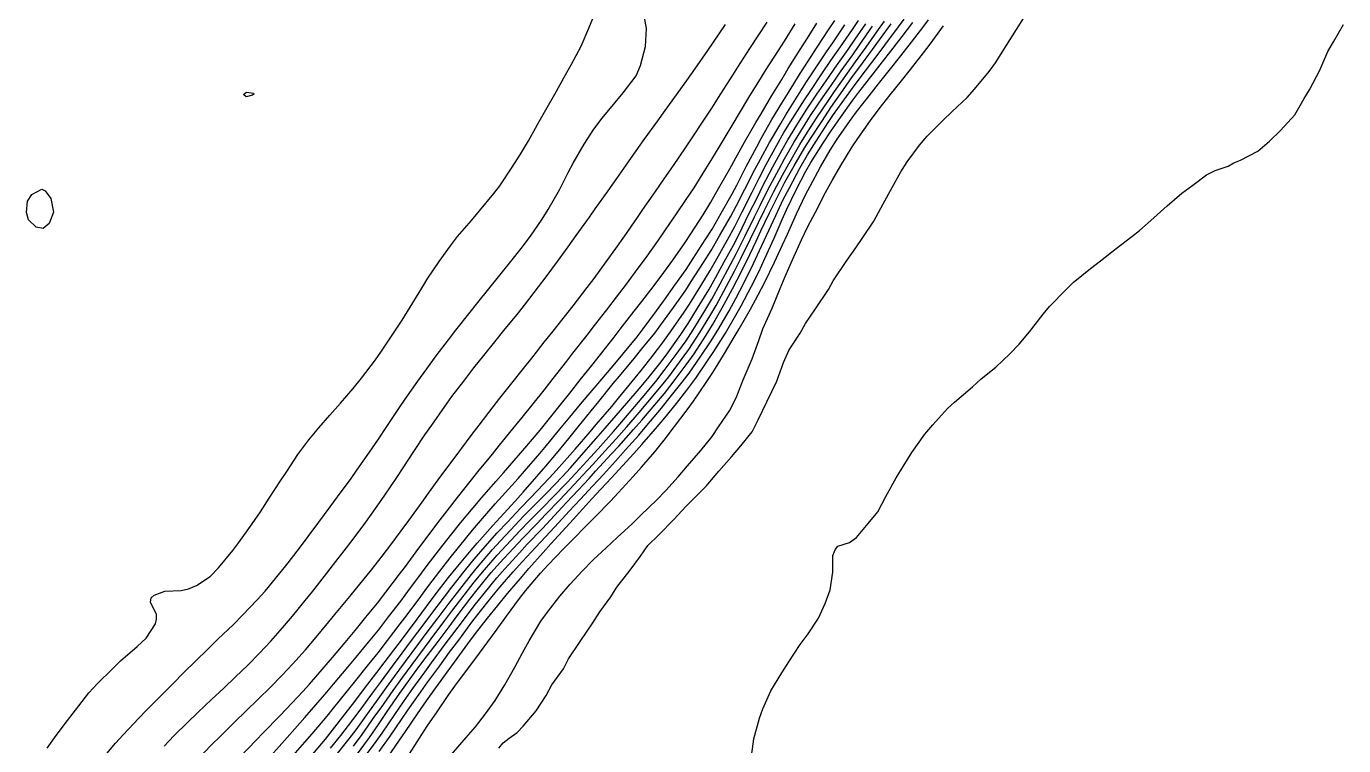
# Model space of a CAD drawing. Header units: feet. Extents: x 333642 to 335017, y 470420 to 471851.
# Drawn here: x 334388.4 to 334665.4, y 470735.6 to 470886.9 of the extents above; entities that cross this region are included whole.
import ezdxf

# ---------------------------------------------------------------- set-up
doc = ezdxf.new("R2010")
doc.units = ezdxf.units.FT
doc.header["$MEASUREMENT"] = 0
doc.layers.add('Contour', color=7, linetype='CONTINUOUS', true_color=0xffffff)

msp = doc.modelspace()

# ---------------------------------------------------------------- linework, layer by layer
at = {"layer": 'Contour', "color": 18, "linetype": 'Continuous', "true_color": 0x000000}
for points, elevation in [([(334392.799469, 470735.078608), (334394.693959, 470737.710704), (334397.030936, 470740.911766), (334398.730622, 470743.076862), (334401.542571, 470746.710287), (334403.329901, 470748.663642), (334406.438473, 470751.715115), (334408.17914, 470753.474015), (334411.715129, 470756.482364), (334413.605027, 470758.210417), (334415.566766, 470761.20604), (334415.769434, 470762.201653), (334415.769886, 470763.17662), (334414.518892, 470765.773048), (334414.658314, 470766.692254), (334415.239825, 470767.243726), (334417.485424, 470768.095222), (334420.977631, 470768.207189), (334422.457915, 470768.581812), (334424.196184, 470769.290985), (334427.073715, 470771.180273), (334428.812824, 470773.010618), (334431.788968, 470776.645883), (334433.105707, 470778.352372), (334435.865747, 470782.23049), (334437.659204, 470784.78532), (334439.465056, 470787.670004), (334441.813813, 470791.293191), (334443.138113, 470793.278393), (334445.488947, 470796.842867), (334447.829988, 470799.921087), (334449.924205, 470802.463582), (334452.186269, 470805.113094), (334454.480408, 470807.680833), (334457.125974, 470810.73896), (334458.887192, 470812.921134), (334461.791452, 470816.761628), (334462.960886, 470818.393063), (334465.614802, 470822.341921), (334467.408582, 470825.114456), (334469.076484, 470827.8112), (334471.554195, 470831.842449), (334472.834432, 470833.936833), (334475.174484, 470837.421758), (334477.558746, 470840.774706), (334479.06666, 470842.67799), (334482.005797, 470846.058853), (334483.650904, 470848.084702), (334486.684926, 470851.731577), (334487.970307, 470853.390923), (334490.544164, 470857.279094), (334492.311131, 470860.037485), (334493.963275, 470862.867899), (334496.24236, 470866.909855), (334497.607369, 470869.33595), (334499.535113, 470872.679487), (334501.792071, 470876.716598), (334502.976132, 470878.823668), (334505.056867, 470882.749252), (334506.68929, 470886.553876), (334507.525286, 470888.590229)], -11), ([(334404.238013, 470732.715484), (334407.132837, 470736.117026), (334408.751626, 470737.909211), (334412.051194, 470741.361163), (334413.604315, 470742.98701), (334416.899721, 470746.294542), (334418.655414, 470748.073161), (334421.994801, 470751.502008), (334423.537287, 470752.986012), (334427.030297, 470756.377756), (334428.656966, 470757.982054), (334431.95227, 470761.0725), (334433.87465, 470763.017411), (334436.956631, 470766.254631), (334438.607167, 470768.106588), (334441.696529, 470771.853329), (334442.982109, 470773.419989), (334445.812271, 470777.154449), (334447.646394, 470779.60779), (334449.912952, 470782.644959), (334452.268438, 470785.858789), (334453.789636, 470787.911314), (334456.693285, 470791.821896), (334457.885439, 470793.53508), (334460.545482, 470797.328602), (334462.425386, 470800.065437), (334464.231977, 470802.762768), (334466.868145, 470806.709872), (334468.059775, 470808.480206), (334470.70774, 470812.252907), (334472.605599, 470814.896667), (334474.603816, 470817.585292), (334477.173618, 470820.955958), (334478.741702, 470823.004073), (334481.726248, 470826.796141), (334483.06687, 470828.456415), (334485.955676, 470832.062449), (334487.707602, 470834.242955), (334490.274984, 470837.434766), (334492.426158, 470840.16123), (334494.392706, 470842.750192), (334496.863598, 470846.329861), (334498.137815, 470848.402088), (334500.482583, 470852.552013), (334502.331707, 470856.164984), (334503.40619, 470858.160911), (334505.680212, 470862.121729), (334507.721314, 470865.320307), (334509.450105, 470867.586856), (334512.18764, 470870.872111), (334513.898619, 470872.962892), (334516.627063, 470876.525738), (334517.524244, 470878.652543), (334518.573227, 470882.666014), (334518.820389, 470886.432383), (334518.21338, 470889.573745)], -10.5), ([(334487.740516, 470735.10613), (334488.685345, 470736.184614), (334489.898252, 470737.165249), (334491.582552, 470738.400902), (334492.880605, 470739.671733), (334495.570629, 470742.935321), (334497.682376, 470746.178994), (334498.920196, 470748.376485), (334501.35128, 470751.768662), (334502.431597, 470753.899049), (334504.820397, 470757.518028), (334507.495382, 470761.428382), (334509.01875, 470763.768049), (334511.293316, 470766.874416), (334512.585802, 470768.92728), (334515.337199, 470772.517204), (334517.504513, 470775.452611), (334519.112572, 470777.713061), (334521.382295, 470779.956702), (334524.524739, 470783.184728), (334527.104889, 470785.878044), (334528.983942, 470787.785206), (334531.311695, 470790.219651), (334534.011454, 470793.341271), (334536.661574, 470796.335038), (334538.666455, 470798.654164), (334541.047997, 470801.621455), (334542.296528, 470804.117359), (334544.102078, 470807.940043), (334546.213784, 470812.294894), (334547.640466, 470816.177572), (334548.823835, 470818.866408), (334551.13484, 470822.383038), (334552.243365, 470824.376309), (334554.35202, 470827.490077), (334557.050628, 470831.566394), (334558.057788, 470833.361118), (334560.796744, 470837.437788), (334562.836131, 470840.300468), (334564.260503, 470842.518571), (334566.578804, 470845.91189), (334568.098695, 470848.643614), (334570.075977, 470852.376407), (334572.286475, 470856.306844), (334573.632968, 470858.429082), (334576.224483, 470861.922556), (334577.836897, 470863.792526), (334581.099644, 470867.086386), (334583.063566, 470868.997033), (334586.195831, 470871.97397), (334587.80259, 470873.718804), (334590.880399, 470877.422625), (334592.157295, 470879.242054), (334594.464122, 470882.806831), (334596.600591, 470886.288041), (334598.481157, 470889.283098)], -2.5), ([(334417.359967, 470735.509286), (334419.397826, 470737.645099), (334422.329475, 470740.554091), (334424.466089, 470742.609941), (334427.402897, 470745.35873), (334429.840273, 470747.632131), (334432.383101, 470750.052678), (334434.93779, 470752.56043), (334437.426805, 470755.085709), (334439.780244, 470757.614137), (334442.280703, 470760.398333), (334444.368409, 470762.842693), (334447.057948, 470766.145014), (334448.603784, 470768.067256), (334451.554735, 470771.864713), (334452.988841, 470773.708903), (334455.719282, 470777.22772), (334457.547575, 470779.630018), (334459.795033, 470782.650199), (334462.155967, 470785.951621), (334463.609027, 470788.067647), (334466.279664, 470792.039374), (334467.744175, 470794.25269), (334469.883195, 470797.495138), (334472.219709, 470800.970969), (334473.634257, 470803.050774), (334476.361705, 470806.934584), (334477.898811, 470809.019683), (334480.370026, 470812.296939), (334482.498689, 470815.057958), (334484.603864, 470817.689025), (334487.212516, 470820.932715), (334488.829855, 470822.931421), (334491.865296, 470826.670508), (334493.130141, 470828.290371), (334496.07481, 470832.099634), (334497.717805, 470834.245758), (334500.085693, 470837.473982), (334502.328732, 470840.556221), (334504.03713, 470842.91319), (334506.787974, 470846.77375), (334508.023277, 470848.505739), (334510.708012, 470852.290939), (334512.540811, 470854.931216), (334514.503051, 470857.719474), (334517.098018, 470861.412765), (334518.336389, 470863.142071), (334521.174071, 470867.029542), (334522.725969, 470869.193497), (334525.135229, 470872.507119), (334527.308266, 470875.551392), (334528.932676, 470877.880193), (334531.671348, 470881.821889), (334532.887925, 470883.618924), (334535.394882, 470887.329516)], -10), ([(334424.405595, 470732.701103), (334427.287557, 470735.69298), (334429.266807, 470737.697607), (334432.284534, 470740.65715), (334434.383131, 470742.704579), (334437.273954, 470745.492505), (334439.574323, 470747.750491), (334442.270475, 470750.492449), (334444.374533, 470752.758338), (334447.088359, 470755.790431), (334448.971754, 470757.98092), (334451.975199, 470761.632551), (334453.262971, 470763.165646), (334456.411983, 470766.961567), (334457.884613, 470768.794133), (334460.687332, 470772.24167), (334462.541764, 470774.571446), (334464.805942, 470777.568033), (334467.199371, 470780.780563), (334468.81725, 470782.983813), (334471.596371, 470786.83425), (334472.967294, 470788.714492), (334475.583637, 470792.276748), (334477.50001, 470794.883841), (334479.558045, 470797.64812), (334482.158156, 470801.124408), (334483.617693, 470803.042589), (334486.562578, 470806.869958), (334487.972185, 470808.687927), (334490.757333, 470812.202979), (334492.628832, 470814.566201), (334494.940636, 470817.483629), (334497.307236, 470820.454452), (334499.182542, 470822.824823), (334502.015457, 470826.413889), (334503.366024, 470828.145397), (334506.337331, 470831.981224), (334507.792076, 470833.895289), (334510.33529, 470837.357375), (334512.385446, 470840.18175), (334514.237403, 470842.831535), (334516.899813, 470846.704969), (334518.044408, 470848.357579), (334520.674307, 470852.194734), (334522.52839, 470854.870348), (334524.464286, 470857.67544), (334526.994915, 470861.330586), (334528.274579, 470863.222063), (334530.857332, 470867.151392), (334532.536596, 470869.720603), (334534.418117, 470872.702907), (334536.940486, 470876.667002), (334538.017765, 470878.342396), (334540.518583, 470882.225373), (334542.452437, 470885.135341), (334544.167348, 470887.78177)], -9.5), ([(334433.293212, 470733.180956), (334436.734774, 470736.779177), (334438.194189, 470738.285698), (334441.686467, 470741.846027), (334443.093651, 470743.346357), (334446.507986, 470746.961627), (334447.946367, 470748.544411), (334451.023973, 470752.09558), (334452.787196, 470754.13931), (334455.429217, 470757.299684), (334457.520005, 470759.825555), (334459.786772, 470762.605748), (334462.201475, 470765.611595), (334463.974615, 470767.882742), (334466.889628, 470771.68732), (334468.093286, 470773.281922), (334470.937313, 470777.119172), (334472.65748, 470779.429297), (334474.955038, 470782.497885), (334477.345826, 470785.655307), (334479.044133, 470787.83041), (334481.980925, 470791.507896), (334483.315004, 470793.177753), (334486.389675, 470796.955052), (334487.899875, 470798.797855), (334490.681772, 470802.215807), (334492.65632, 470804.650175), (334494.98079, 470807.52576), (334497.274172, 470810.389215), (334499.187847, 470812.819077), (334502.015851, 470816.451144), (334503.33935, 470818.15725), (334506.297015, 470821.980572), (334507.838371, 470823.956385), (334510.443337, 470827.304233), (334512.499615, 470829.956665), (334514.581712, 470832.705258), (334517.075321, 470836.074058), (334518.554941, 470838.101703), (334521.31001, 470841.973117), (334522.829166, 470844.133165), (334525.11565, 470847.450387), (334527.174801, 470850.474205), (334528.798894, 470852.975452), (334531.289778, 470856.932428), (334532.695613, 470859.188459), (334534.722259, 470862.565704), (334537.023505, 470866.379075), (334538.156187, 470868.273434), (334540.560166, 470872.270905), (334542.451623, 470875.347117), (334543.975661, 470877.826533), (334546.556779, 470881.86307), (334547.785158, 470883.801477), (334550.064763, 470887.417022)], -9), ([(334439.210574, 470732.83103), (334442.10618, 470736.06585), (334443.798818, 470737.971912), (334446.926793, 470741.522197), (334448.345328, 470743.160257), (334451.557797, 470746.888486), (334452.992169, 470748.55862), (334455.985826, 470752.090234), (334457.763455, 470754.211142), (334460.370376, 470757.367443), (334462.416354, 470759.899717), (334464.577179, 470762.673545), (334467.123092, 470766.010228), (334468.640455, 470768.027118), (334471.494863, 470771.874372), (334472.923544, 470773.771472), (334475.575439, 470777.24533), (334477.581232, 470779.820659), (334479.775, 470782.538862), (334482.327703, 470785.63721), (334484.159124, 470787.795854), (334487.083748, 470791.164681), (334488.702781, 470793.019173), (334491.895471, 470796.646643), (334493.228785, 470798.213693), (334496.406181, 470801.980351), (334497.846971, 470803.72495), (334500.632832, 470807.22432), (334502.653442, 470809.735467), (334504.883838, 470812.546725), (334507.290185, 470815.575929), (334509.130825, 470817.897841), (334511.973422, 470821.526107), (334513.281846, 470823.182751), (334516.239352, 470826.98952), (334517.811685, 470829.040072), (334520.387723, 470832.398482), (334522.414891, 470835.104167), (334524.344229, 470837.761419), (334526.948837, 470841.45403), (334528.1386, 470843.267057), (334530.686748, 470847.257418), (334532.349161, 470849.967062), (334533.963124, 470852.833166), (334536.294904, 470856.930492), (334537.614802, 470859.283125), (334539.415165, 470862.574798), (334541.817778, 470866.687984), (334542.890198, 470868.532533), (334545.132916, 470872.353084), (334547.240311, 470875.756567), (334548.619732, 470878.021811), (334551.115146, 470882.031188), (334552.651965, 470884.437792), (334554.633447, 470887.588437)], -8.5), ([(334443.99066, 470732.961215), (334446.980151, 470736.301846), (334448.522929, 470738.092897), (334451.669329, 470741.838449), (334453.001266, 470743.462154), (334455.945401, 470747.103612), (334457.70295, 470749.28799), (334460.157041, 470752.379168), (334462.35725, 470755.151436), (334464.355738, 470757.731418), (334467.026129, 470761.216047), (334468.463098, 470763.11513), (334471.311978, 470766.961569), (334472.840013, 470768.994033), (334475.342616, 470772.311619), (334477.496377, 470775.093657), (334479.540997, 470777.642863), (334482.230722, 470780.924652), (334483.920676, 470782.911163), (334486.996668, 470786.459606), (334488.460441, 470788.103824), (334491.784191, 470791.77432), (334493.116607, 470793.322429), (334496.373919, 470797.030313), (334497.796813, 470798.709927), (334500.603503, 470802.187246), (334502.670969, 470804.705984), (334504.943001, 470807.467489), (334507.357428, 470810.346066), (334509.374381, 470812.701026), (334512.139737, 470815.892995), (334513.85256, 470817.97445), (334516.82209, 470821.633832), (334518.1186, 470823.311714), (334520.893108, 470827.081645), (334522.615344, 470829.409542), (334524.765322, 470832.475142), (334527.110439, 470835.777842), (334528.642594, 470838.070842), (334531.168129, 470842.006411), (334532.585039, 470844.225427), (334534.488495, 470847.591399), (334536.782777, 470851.662326), (334537.763991, 470853.476258), (334539.778948, 470857.449101), (334541.998729, 470861.573748), (334542.994033, 470863.432796), (334545.18289, 470867.335842), (334547.257725, 470870.767243), (334548.627106, 470873.013754), (334551.138823, 470877.019158), (334552.671883, 470879.393285), (334554.711312, 470882.556998), (334557.100369, 470886.190178), (334558.381323, 470888.151646)], -8), ([(334448.2045, 470733.294789), (334451.314326, 470736.998597), (334452.804933, 470738.835947), (334455.432881, 470742.266324), (334457.462876, 470744.91072), (334459.506651, 470747.600403), (334462.120057, 470750.988487), (334463.656412, 470753.009564), (334466.586003, 470756.871967), (334467.896645, 470758.614129), (334470.55913, 470762.239295), (334472.532905, 470764.893679), (334474.577153, 470767.595767), (334477.194131, 470770.975399), (334478.779299, 470772.929785), (334481.913635, 470776.693634), (334483.210102, 470778.197494), (334486.481401, 470781.903602), (334488.027289, 470783.632496), (334491.149235, 470787.05022), (334492.865124, 470788.95741), (334495.767582, 470792.22542), (334497.613226, 470794.366539), (334500.217914, 470797.488417), (334502.464384, 470800.230994), (334504.4432, 470802.684428), (334507.146652, 470806.031283), (334508.757632, 470808.028273), (334511.792335, 470811.760187), (334513.127451, 470813.351694), (334516.187609, 470817.02955), (334517.830984, 470819.05606), (334520.518329, 470822.40298), (334522.408886, 470824.876285), (334524.486062, 470827.748979), (334527.04535, 470831.440287), (334528.2195, 470833.216688), (334530.79781, 470837.209771), (334532.402299, 470839.791499), (334534.170293, 470842.821791), (334536.435922, 470846.874335), (334537.63758, 470849.103796), (334539.45162, 470852.658135), (334541.609405, 470856.778761), (334542.786704, 470858.974176), (334544.679395, 470862.485149), (334547.022376, 470866.501569), (334548.090686, 470868.288595), (334550.521782, 470872.232074), (334552.467404, 470875.218754), (334554.151497, 470877.800554), (334556.795572, 470881.758143), (334557.956685, 470883.474367), (334560.503894, 470887.262558)], -7.5), ([(334452.366376, 470735.049477), (334454.515795, 470737.710477), (334457.075895, 470741.002144), (334458.596536, 470743.046105), (334461.406729, 470746.894051), (334462.856444, 470748.862335), (334465.37689, 470752.297709), (334467.450937, 470755.077726), (334469.417227, 470757.704629), (334472.059336, 470761.223949), (334473.479175, 470763.111612), (334476.3456, 470766.934434), (334477.872175, 470768.923737), (334480.465772, 470772.234201), (334482.596199, 470774.84231), (334484.8469, 470777.464378), (334487.429556, 470780.350704), (334489.565929, 470782.645117), (334492.331927, 470785.551842), (334494.437473, 470787.762642), (334497.222656, 470790.707229), (334499.218096, 470792.881249), (334502.088219, 470796.088402), (334503.784526, 470798.001992), (334506.932384, 470801.638705), (334508.248584, 470803.186189), (334511.480473, 470806.960031), (334512.904578, 470808.679091), (334515.784207, 470812.188443), (334517.645112, 470814.502067), (334519.956599, 470817.477467), (334522.207551, 470820.389589), (334523.983155, 470822.868752), (334526.732035, 470826.792516), (334527.848672, 470828.461702), (334530.231131, 470832.325455), (334532.212577, 470835.546273), (334533.609068, 470838.014694), (334535.902022, 470842.13981), (334537.36339, 470844.846829), (334538.892932, 470847.867386), (334540.99218, 470852.044882), (334542.484418, 470854.987508), (334543.971305, 470857.871717), (334546.187466, 470861.934953), (334547.711298, 470864.561708), (334549.565926, 470867.617723), (334552.037281, 470871.480906), (334553.203218, 470873.236203), (334555.842351, 470877.155708), (334557.591791, 470879.717466), (334559.597108, 470882.634508), (334562.082185, 470886.22809), (334563.388192, 470888.141182)], -7), ([(334453.285443, 470733.27362), (334456.272663, 470737.023657), (334457.744562, 470738.937357), (334460.204025, 470742.372485), (334462.373235, 470745.390851), (334464.099236, 470747.801488), (334466.920531, 470751.674637), (334468.101375, 470753.278023), (334470.937523, 470757.113683), (334472.676642, 470759.444181), (334474.966951, 470762.493696), (334477.309701, 470765.591227), (334479.050828, 470767.842301), (334481.980507, 470771.573783), (334483.29579, 470773.160258), (334486.431084, 470776.866349), (334488.068748, 470778.687987), (334491.195596, 470782.003095), (334492.967687, 470783.862344), (334496.177571, 470787.09377), (334497.893104, 470788.873233), (334501.03531, 470792.174263), (334502.789028, 470794.072096), (334505.644732, 470797.27334), (334507.657322, 470799.555835), (334510.134403, 470802.413678), (334512.437882, 470805.059997), (334514.649558, 470807.619838), (334517.257786, 470810.642414), (334519.094404, 470812.871436), (334521.889388, 470816.34436), (334523.303876, 470818.241338), (334525.992755, 470822.101295), (334527.562447, 470824.4166), (334529.528348, 470827.622499), (334531.897977, 470831.515108), (334532.978951, 470833.358754), (334535.152053, 470837.351802), (334537.065545, 470840.884585), (334538.253054, 470843.225862), (334540.271691, 470847.326176), (334542.187862, 470851.135561), (334543.226521, 470853.242398), (334545.33624, 470857.343201), (334547.309485, 470860.961542), (334548.522868, 470863.065652), (334550.967055, 470867.072831), (334552.658737, 470869.710006), (334554.62697, 470872.62194), (334557.09691, 470876.191489), (334558.429774, 470878.119042), (334561.171467, 470882.036103), (334562.701029, 470884.229508), (334564.922366, 470887.472429)], -6.5), ([(334457.187378, 470735.511563), (334459.000058, 470737.945113), (334461.703968, 470741.785709), (334462.980188, 470743.586673), (334465.534592, 470747.234949), (334467.540642, 470750.028513), (334469.512631, 470752.701599), (334472.100977, 470756.187581), (334473.530835, 470758.098214), (334476.397492, 470761.936382), (334477.872199, 470763.891831), (334480.453483, 470767.274817), (334482.571278, 470769.967846), (334484.715709, 470772.559355), (334487.3761, 470775.660155), (334489.267357, 470777.7247), (334492.230497, 470780.852271), (334494.125483, 470782.816258), (334497.119529, 470785.835553), (334499.0619, 470787.839904), (334502.106056, 470790.992575), (334503.951544, 470792.948006), (334507.018686, 470796.277235), (334508.634036, 470798.063197), (334511.844877, 470801.693675), (334513.196589, 470803.240803), (334516.367475, 470806.944682), (334517.918609, 470808.789515), (334520.754511, 470812.231228), (334522.547453, 470814.490624), (334524.854337, 470817.598153), (334527.113163, 470820.784431), (334528.613801, 470823.076579), (334531.052573, 470827.064585), (334532.520217, 470829.543065), (334534.304022, 470832.75346), (334536.494191, 470836.846128), (334537.654223, 470839.074408), (334539.462112, 470842.708647), (334541.506124, 470846.845096), (334542.709423, 470849.252512), (334544.405817, 470852.656354), (334546.598067, 470856.809339), (334547.816252, 470859.036065), (334549.805729, 470862.498271), (334552.168582, 470866.336869), (334553.320517, 470868.153246), (334555.980118, 470872.106131), (334557.633812, 470874.48663), (334559.754544, 470877.528255), (334562.173774, 470880.947336), (334563.657127, 470883.070193), (334566.342744, 470886.952695)], -6), ([(334457.820628, 470733.618908), (334460.529751, 470737.342978), (334462.44164, 470740.060204), (334464.286552, 470742.76829), (334466.936899, 470746.65036), (334468.160419, 470748.375922), (334470.944797, 470752.148433), (334472.66771, 470754.473554), (334474.979124, 470757.538011), (334477.28124, 470760.623739), (334478.993837, 470762.907701), (334481.845426, 470766.714086), (334483.162589, 470768.368414), (334486.144134, 470771.997573), (334487.947639, 470774.070277), (334490.814665, 470777.142219), (334492.797785, 470779.266113), (334495.712122, 470782.263988), (334497.665881, 470784.282358), (334500.486282, 470787.263855), (334502.672517, 470789.56113), (334505.339475, 470792.402662), (334507.557606, 470794.809149), (334510.054656, 470797.526774), (334512.416942, 470800.152674), (334514.630605, 470802.659949), (334517.268326, 470805.676602), (334519.107868, 470807.84917), (334521.979167, 470811.269459), (334523.469674, 470813.170446), (334526.333927, 470817.013342), (334527.713748, 470818.945652), (334530.003413, 470822.507782), (334532.122705, 470825.959839), (334533.41423, 470828.189397), (334535.635853, 470832.25423), (334537.315791, 470835.442617), (334538.657632, 470838.081864), (334540.674602, 470842.239001), (334542.331494, 470845.631466), (334543.546525, 470848.099902), (334545.57123, 470852.194332), (334547.385047, 470855.628321), (334548.697411, 470858.019713), (334551.034732, 470862.043526), (334552.684699, 470864.684407), (334554.55765, 470867.598228), (334557.044693, 470871.30041), (334558.355109, 470873.183997), (334561.031297, 470877.044416), (334562.7438, 470879.437932), (334564.971369, 470882.567427), (334567.243535, 470885.794286), (334568.834671, 470888.013283)], -5.5), ([(334459.320381, 470732.893961), (334461.945735, 470736.455635), (334463.229988, 470738.261654), (334465.857442, 470742.153784), (334467.673973, 470744.81579), (334469.647894, 470747.61401), (334472.160249, 470751.093102), (334473.606151, 470753.059638), (334476.481112, 470756.918124), (334477.89477, 470758.80725), (334480.514887, 470762.307265), (334482.569244, 470765.019591), (334484.636966, 470767.619132), (334487.310404, 470770.89688), (334488.991658, 470772.813383), (334492.102408, 470776.179219), (334493.729694, 470777.963692), (334496.921216, 470781.305164), (334498.630908, 470783.117035), (334501.89736, 470786.694729), (334503.277903, 470788.157074), (334506.72186, 470791.833716), (334508.098696, 470793.351069), (334511.459689, 470796.95903), (334512.963688, 470798.609522), (334516.043169, 470802.097072), (334517.808276, 470804.107347), (334520.523644, 470807.2966), (334522.549852, 470809.716036), (334524.862264, 470812.638212), (334527.15804, 470815.67968), (334528.834755, 470818.049765), (334531.364903, 470821.97597), (334532.703469, 470824.157836), (334534.744567, 470827.67602), (334536.899648, 470831.692977), (334537.878709, 470833.587786), (334539.916437, 470837.62326), (334541.837891, 470841.717048), (334542.857021, 470843.868606), (334544.690986, 470847.665477), (334546.681171, 470851.758271), (334547.919299, 470854.111779), (334549.83379, 470857.557162), (334552.110182, 470861.437271), (334553.247135, 470863.218514), (334555.780749, 470867.1412), (334557.580233, 470869.839129), (334559.583544, 470872.706623), (334562.141707, 470876.370672), (334563.429281, 470878.12524), (334566.298266, 470882.025416), (334567.801911, 470884.108002), (334570.278853, 470887.475285)], -5), ([(334462.615112, 470734.349092), (334464.891741, 470737.616879), (334467.257134, 470741.098916), (334468.600577, 470743.042198), (334471.350464, 470746.94462), (334472.84771, 470749.042938), (334475.326824, 470752.402674), (334477.404006, 470755.238808), (334479.30972, 470757.808827), (334482.056059, 470761.547694), (334483.305078, 470763.162711), (334486.31472, 470766.950917), (334487.960235, 470768.948001), (334490.779653, 470772.143413), (334492.747386, 470774.324588), (334495.469732, 470777.274597), (334497.606137, 470779.577515), (334500.282055, 470782.453138), (334502.557854, 470784.916954), (334504.932208, 470787.471041), (334507.453701, 470790.17325), (334509.726378, 470792.640722), (334512.300856, 470795.437635), (334514.416792, 470797.797528), (334517.154312, 470800.942754), (334518.885909, 470802.966442), (334521.93323, 470806.61697), (334523.232567, 470808.214844), (334526.285111, 470812.051756), (334527.741946, 470813.984403), (334530.238987, 470817.509774), (334532.272654, 470820.571777), (334533.799036, 470823.027452), (334536.174862, 470827.085267), (334537.570281, 470829.655958), (334539.265117, 470832.875376), (334541.317636, 470837.027423), (334542.58115, 470839.743181), (334544.056228, 470842.92429), (334545.990537, 470847.161837), (334547.563223, 470850.509793), (334548.834909, 470852.98205), (334551.040417, 470857.065094), (334552.66983, 470859.903116), (334554.4815, 470862.768242), (334556.974476, 470866.660668), (334558.155957, 470868.372045), (334560.886219, 470872.193081), (334562.702643, 470874.710536), (334564.881554, 470877.588836), (334567.282799, 470880.763247), (334568.930957, 470882.962643), (334571.798733, 470886.787958), (334573.012104, 470888.427779)], -4.5), ([(334464.244822, 470732.939092), (334466.83863, 470736.742937), (334468.087989, 470738.554826), (334470.641213, 470742.269222), (334472.554193, 470745.043085), (334474.501623, 470747.752642), (334477.089129, 470751.374127), (334478.408676, 470753.163104), (334481.251699, 470757.008156), (334482.872177, 470759.181896), (334485.383261, 470762.387205), (334487.520208, 470765.090091), (334489.580457, 470767.600611), (334492.270999, 470770.773003), (334494.070819, 470772.855385), (334497.094276, 470776.251074), (334498.686722, 470778.029529), (334501.901866, 470781.581317), (334503.365582, 470783.179833), (334506.657275, 470786.798353), (334508.14599, 470788.411944), (334511.457371, 470791.950886), (334512.9753, 470793.618472), (334516.153113, 470797.094589), (334517.845902, 470798.976411), (334520.691941, 470802.262059), (334522.656956, 470804.565927), (334525.074353, 470807.551727), (334527.291733, 470810.383081), (334529.16865, 470812.938307), (334531.79977, 470816.783418), (334532.950474, 470818.506257), (334535.381889, 470822.406205), (334537.309373, 470825.685989), (334538.700006, 470828.134887), (334540.901583, 470832.236041), (334542.386466, 470835.28277), (334543.710018, 470838.105997), (334545.63752, 470842.3584), (334547.342426, 470846.317144), (334548.236785, 470848.325673), (334550.286908, 470852.508542), (334552.287911, 470856.473871), (334553.370752, 470858.299912), (334555.87254, 470862.244833), (334557.601631, 470864.93832), (334559.600522, 470867.730486), (334562.184792, 470871.360233), (334563.470771, 470873.091023), (334566.44797, 470876.938625), (334567.930039, 470878.847675), (334570.669137, 470882.2957), (334572.58239, 470884.762184), (334574.807372, 470887.698393)], -4), ([(334468.443161, 470733.145385), (334471.070856, 470737.161681), (334472.703873, 470739.730825), (334474.747766, 470742.70041), (334477.223817, 470746.335915), (334478.485276, 470748.099797), (334481.401262, 470752.004164), (334482.885986, 470754.029268), (334485.419385, 470757.414022), (334487.395191, 470760.134172), (334489.357842, 470762.81901), (334492.071474, 470766.563617), (334493.365823, 470768.169913), (334496.500188, 470771.865157), (334498.091079, 470773.655036), (334501.354816, 470776.988605), (334503.015892, 470778.698612), (334506.349484, 470782.046232), (334507.991421, 470783.715045), (334511.209615, 470787.054053), (334512.91443, 470788.845589), (334515.985413, 470792.190007), (334517.765463, 470794.181211), (334520.519963, 470797.420399), (334522.536746, 470799.896649), (334524.714794, 470802.709702), (334527.161835, 470805.99504), (334528.6595, 470808.051269), (334531.367282, 470812.010224), (334532.719981, 470814.131877), (334535.016735, 470817.733492), (334537.238901, 470821.548192), (334538.262155, 470823.271273), (334540.698044, 470827.392134), (334542.280247, 470830.43228), (334543.703062, 470833.13678), (334545.749186, 470837.300836), (334547.376436, 470840.935179), (334548.417037, 470843.235718), (334550.36739, 470847.445783), (334552.259522, 470851.491027), (334553.188976, 470853.320476), (334555.414711, 470857.381441), (334557.423643, 470860.881954), (334558.786845, 470862.946848), (334561.519385, 470866.893419), (334562.989536, 470868.912735), (334565.634041, 470872.29501), (334567.616473, 470874.812082), (334569.86038, 470877.625693), (334572.302779, 470880.70223), (334574.023946, 470882.926589), (334576.881309, 470886.66783), (334578.100572, 470888.312056)], -3.5), ([(334477.823306, 470733.734499), (334480.89593, 470737.325645), (334482.846199, 470739.594711), (334484.915423, 470742.296721), (334487.010022, 470745.133697), (334489.041232, 470748.385489), (334491.087302, 470752.131557), (334492.758315, 470755.161747), (334494.102556, 470757.648214), (334496.611578, 470761.794693), (334497.958548, 470763.702552), (334500.559139, 470767.057242), (334502.757319, 470769.59416), (334505.294156, 470772.322051), (334507.602795, 470774.68345), (334510.321325, 470777.235625), (334512.732808, 470779.456012), (334515.700591, 470782.20069), (334517.616724, 470784.063381), (334520.948041, 470787.323365), (334522.859154, 470789.258637), (334525.481166, 470792.184705), (334527.432629, 470794.476266), (334530.203265, 470797.715627), (334532.590449, 470800.606678), (334533.970449, 470802.661645), (334536.248411, 470806.034389), (334537.623583, 470808.777885), (334539.122464, 470812.552358), (334540.985063, 470816.942904), (334542.444508, 470820.845063), (334543.2812, 470823.321516), (334545.210098, 470827.64789), (334546.910437, 470831.764178), (334547.970882, 470834.266899), (334549.529482, 470837.769613), (334551.399808, 470841.985419), (334552.745488, 470844.808266), (334554.310438, 470847.858513), (334556.434505, 470851.957401), (334557.826018, 470854.519599), (334559.694655, 470857.678531), (334562.071686, 470861.603296), (334563.212845, 470863.302679), (334565.916653, 470867.110978), (334567.740486, 470869.569907), (334570.055117, 470872.498918), (334572.410925, 470875.446127), (334574.318635, 470877.84702), (334577.022413, 470881.317819), (334578.471838, 470883.202171), (334581.258451, 470887.059993)], -3), ([(334540.737043, 470732.322961), (334541.365827, 470737.050638), (334542.530064, 470741.371921), (334543.269973, 470743.351373), (334544.954871, 470747.11798), (334547.241289, 470750.9358), (334548.704173, 470753.208203), (334551.104054, 470756.861641), (334552.815428, 470759.092453), (334554.93736, 470762.399237), (334556.39786, 470765.526279), (334557.40761, 470768.375179), (334557.994322, 470772.121743), (334557.955151, 470775.60185), (334558.316114, 470776.419218), (334558.538933, 470776.966003), (334559.066509, 470777.562549), (334561.508423, 470778.313245), (334562.924724, 470779.42187), (334565.434948, 470782.337376), (334567.413691, 470784.788768), (334569.136402, 470787.98494), (334571.271652, 470791.935553), (334572.760332, 470794.29503), (334574.5833, 470797.242312), (334577.361989, 470801.10754), (334578.998657, 470803.091121), (334582.0757, 470806.546877), (334583.565124, 470807.883655), (334587.347568, 470811.116447), (334589.20797, 470812.74041), (334592.22474, 470815.201549), (334595.234154, 470817.993286), (334597.131521, 470820.036339), (334599.326114, 470822.655399), (334602.23245, 470826.399165), (334603.542739, 470827.959313), (334607.024351, 470831.576569), (334608.544271, 470833.040596), (334612.187962, 470835.98393), (334614.290409, 470837.561163), (334617.587547, 470840.177086), (334620.825674, 470842.710382), (334622.486954, 470843.963559), (334625.502574, 470846.665087), (334628.290558, 470849.127755), (334631.401322, 470851.79371), (334633.69395, 470853.494415), (334636.561168, 470855.682039), (334638.35846, 470856.622162), (334641.122033, 470857.519412), (334642.325229, 470858.214743), (334643.733941, 470858.770058), (334647.339385, 470860.675786), (334649.773066, 470862.735647), (334652.127658, 470865.018731), (334655.096609, 470868.331136), (334657.100287, 470871.710233), (334658.214891, 470873.575831), (334660.353008, 470877.697004), (334662.090499, 470881.634256), (334663.262999, 470883.650391), (334665.396295, 470887.281715)], -2), ([(334436.185057, 470872.890047), (334436.226367, 470872.657512), (334435.974894, 470872.417048), (334434.650664, 470872.06327), (334434.07808, 470872.574512), (334434.677849, 470873.083149), (334436.185057, 470872.890047), (334436.185057, 470872.890047)], -11), ([(334392.386543, 470852.342445), (334393.514772, 470850.684044), (334394.100318, 470847.825271), (334393.179041, 470845.427354), (334391.958278, 470844.364551), (334390.473224, 470844.651497), (334388.843934, 470846.21098), (334388.394862, 470847.766813), (334388.654102, 470850.140728), (334389.528335, 470851.528641), (334391.681017, 470852.654733), (334392.386543, 470852.342445)], -11)]:
    msp.add_lwpolyline(points, dxfattribs=dict(at, elevation=elevation))

doc.saveas('drawing.dxf')
